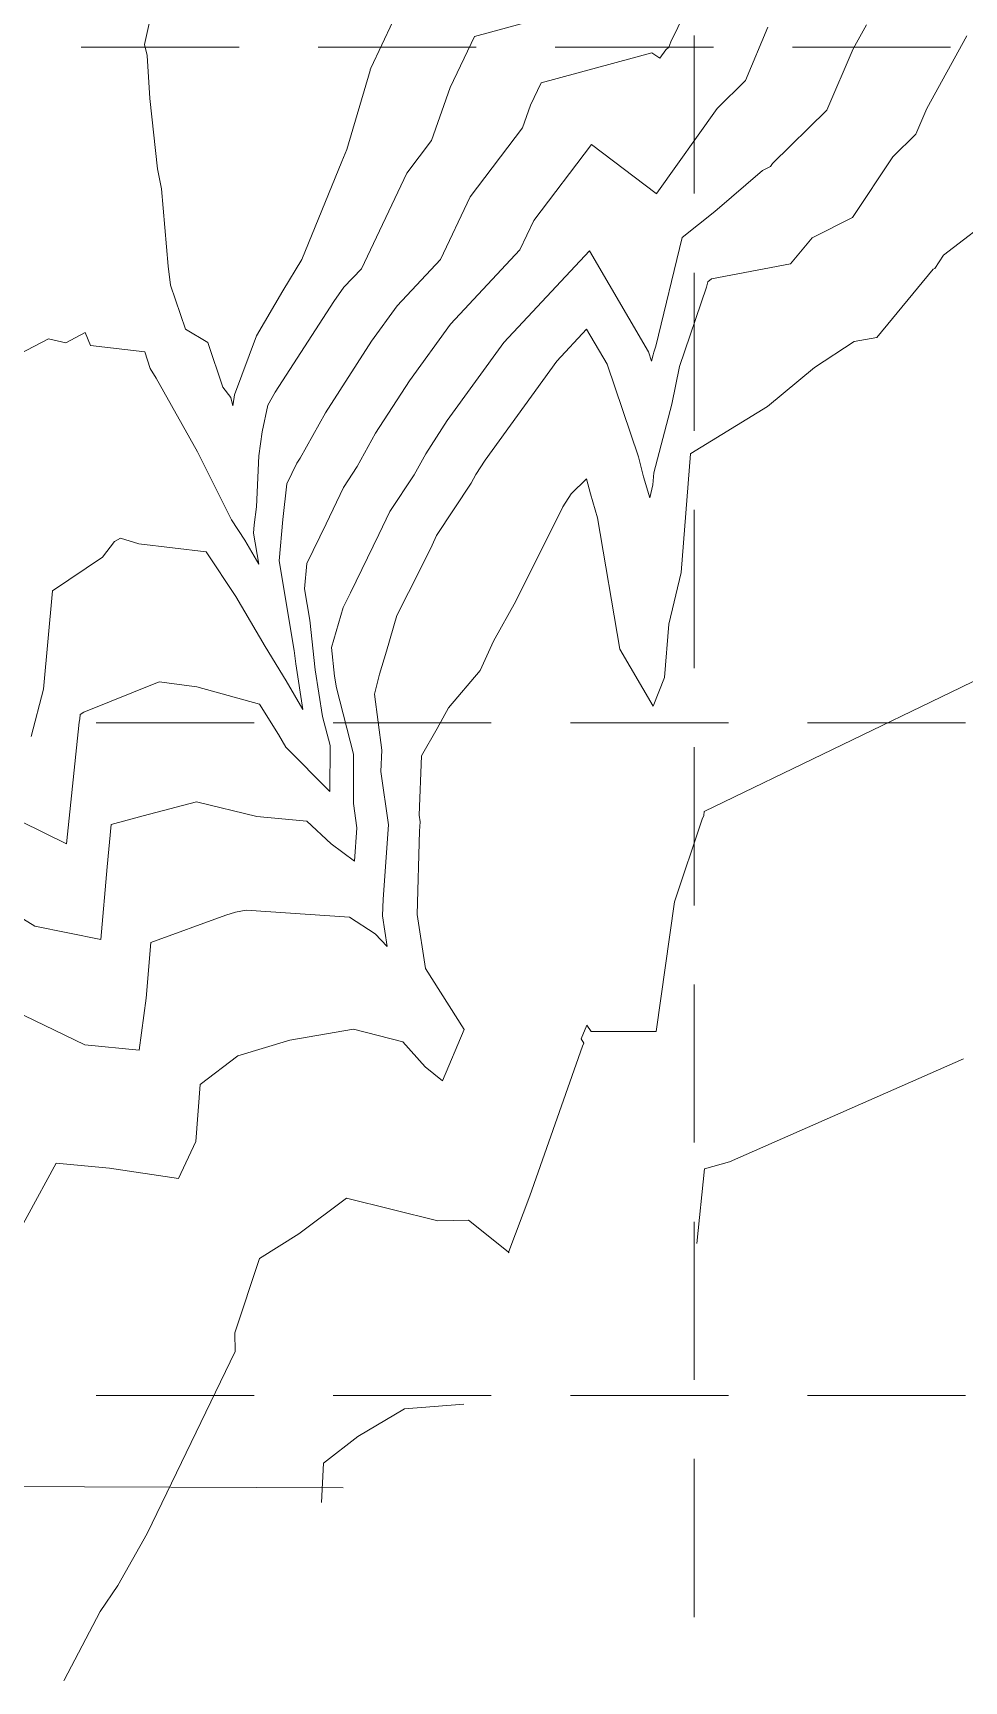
# Model space of a CAD drawing. Extents: x 33353 to 37237, y 80141 to 82571.
# Drawn here: x 36447.2 to 36531.2, y 80542.6 to 80691.1 of the extents above; entities that cross this region are included whole.
import ezdxf

# ---------------------------------------------------------------- set-up
doc = ezdxf.new("R2010")
doc.units = 0
doc.header["$MEASUREMENT"] = 0
doc.linetypes.add('HIDDEN', pattern=[0.375, 0.25, -0.125])
doc.layers.add('GRID', color=254, linetype='HIDDEN')
for name, color, linetype, lineweight in [('TOPOSHD-27', 7, 'Continuous', 0), ('TOPOSHD-5', 7, 'Continuous', 0), ('TOPOSHD-6', 7, 'Continuous', 0)]:
    doc.layers.add(name, color=color, linetype=linetype, lineweight=lineweight)

msp = doc.modelspace()

# ---------------------------------------------------------------- linework, layer by layer
at = {"layer": 'GRID', "linetype": 'HIDDEN', "lineweight": 15, "ltscale": 57}
for p, q in [((36506.81, 82507.72), (36506.81, 80386.52)), ((33416.3, 80689.78), (37173.39, 80689.78)), ((33417.66, 80628.91), (37174.74, 80628.91)), ((33417.66, 80568.31), (37174.74, 80568.31))]:
    msp.add_line(p, q, dxfattribs=at)
at = {"layer": 'TOPOSHD-27', "color": 7, "linetype": 'Continuous', "lineweight": 0}
msp.add_line((36421.17, 80560.22), (36475.17, 80559.99), dxfattribs=at)
at = {"layer": 'TOPOSHD-5', "color": 43, "linetype": 'Continuous', "lineweight": 0}
for p, q in [((36504.73, 80690.26), (36509.5, 80700.22)), ((36503.74, 80688.79), (36504.28, 80689.54)), ((36504.28, 80689.54), (36504.53, 80689.79)), ((36504.53, 80689.79), (36504.73, 80690.26)), ((36493.02, 80686.57), (36503, 80689.28)), ((36503, 80689.28), (36503.74, 80688.79)), ((36492.08, 80684.58), (36493.02, 80686.57)), ((36491.35, 80682.51), (36492.08, 80684.58)), ((36486.63, 80676.3), (36491.35, 80682.51)), ((36483.96, 80670.67), (36486.63, 80676.3)), ((36480.05, 80666.49), (36483.96, 80670.67)), ((36477.74, 80663.3), (36480.05, 80666.49)), ((36473.58, 80656.86), (36477.74, 80663.3)), ((36471.31, 80652.77), (36473.58, 80656.86)), ((36470.11, 80650.44), (36470.99, 80652.3)), ((36470.99, 80652.3), (36471.31, 80652.77)), ((36469.73, 80647.24), (36470.11, 80650.44)), ((36469.4, 80643.5), (36469.73, 80647.24)), ((36453.49, 80643.85), (36454.58, 80645.26)), ((36454.58, 80645.26), (36455.11, 80645.56)), ((36455.11, 80645.56), (36456.76, 80645.05)), ((36456.76, 80645.05), (36462.84, 80644.32)), ((36448.97, 80640.82), (36453.49, 80643.85)), ((36462.84, 80644.32), (36465.5, 80640.31)), ((36470.77, 80635.43), (36469.4, 80643.5)), ((36448.17, 80631.95), (36448.97, 80640.82)), ((36465.5, 80640.31), (36468.14, 80635.8)), ((36468.14, 80635.8), (36470.03, 80632.71)), ((36470.9, 80634.24), (36470.77, 80635.43)), ((36536.32, 80634.75), (36530.85, 80632.1)), ((36471.55, 80630.11), (36470.9, 80634.24)), ((36447.05, 80627.69), (36448.17, 80631.95)), ((36470.03, 80632.71), (36471.55, 80630.11)), ((36530.85, 80632.1), (36507.71, 80620.94)), ((36507.55, 80620.23), (36505.04, 80612.8)), ((36507.68, 80620.56), (36507.55, 80620.23)), ((36507.71, 80620.94), (36507.68, 80620.56)), ((36505.04, 80612.8), (36503.41, 80601.12)), ((36497.16, 80601.68), (36496.65, 80600.43)), ((36496.65, 80600.43), (36496.89, 80600.05)), ((36497.54, 80601.11), (36497.16, 80601.68)), ((36503.41, 80601.12), (36497.54, 80601.11)), ((36496.77, 80599.77), (36492.01, 80586.3)), ((36496.89, 80600.05), (36496.77, 80599.77)), ((36475.49, 80586.09), (36471.19, 80582.87)), ((36483.72, 80584.04), (36475.49, 80586.09)), ((36492.01, 80586.3), (36490.12, 80581.29)), ((36486.49, 80584.12), (36483.72, 80584.04)), ((36490.06, 80581.26), (36486.49, 80584.12)), ((36471.19, 80582.87), (36467.63, 80580.65)), ((36490.11, 80581.16), (36490.06, 80581.26)), ((36490.12, 80581.29), (36490.11, 80581.16)), ((36467.63, 80580.65), (36465.41, 80573.95)), ((36465.41, 80573.95), (36465.44, 80572.27)), ((36465.44, 80572.27), (36457.51, 80555.89)), ((36457.51, 80555.89), (36454.86, 80551.19)), ((36454.86, 80551.19), (36453.27, 80548.85)), ((36453.27, 80548.85), (36450.03, 80542.65)), ((36450.03, 80542.65), (36450.01, 80542.61))]:
    msp.add_line(p, q, dxfattribs=at)
at = {"layer": 'TOPOSHD-6', "color": 5, "linetype": 'Continuous', "lineweight": 0}
for p, q in [((36481, 80694.94), (36477.66, 80687.89)), ((36493.78, 80692.59), (36487.01, 80690.76)), ((36457.27, 80690.03), (36457.69, 80691.91)), ((36457.51, 80689.04), (36457.27, 80690.03)), ((36487.01, 80690.76), (36484.83, 80686.15)), ((36457.76, 80685.16), (36457.51, 80689.04)), ((36477.66, 80687.89), (36477.62, 80687.76)), ((36477.6, 80687.68), (36475.51, 80680.58)), ((36477.61, 80687.72), (36477.6, 80687.68)), ((36477.62, 80687.76), (36477.61, 80687.72)), ((36458.44, 80678.82), (36457.76, 80685.16)), ((36484.83, 80686.15), (36483.13, 80681.38)), ((36475.51, 80680.58), (36475.07, 80679.5)), ((36483.13, 80681.38), (36480.91, 80678.45)), ((36475.07, 80679.5), (36471.45, 80670.67)), ((36458.81, 80677.02), (36458.44, 80678.82)), ((36480.91, 80678.45), (36476.82, 80669.83)), ((36459.4, 80670.07), (36458.81, 80677.02)), ((36459.63, 80668.36), (36459.4, 80670.07)), ((36471.45, 80670.67), (36469.75, 80667.85)), ((36476.82, 80669.83), (36475.25, 80668.16)), ((36460.98, 80664.37), (36459.63, 80668.36)), ((36469.75, 80667.85), (36467.36, 80663.79)), ((36475.25, 80668.16), (36474.33, 80666.88)), ((36474.33, 80666.88), (36469.05, 80658.72)), ((36451.93, 80664.08), (36450.18, 80663.16)), ((36452.39, 80662.91), (36451.93, 80664.08)), ((36462.98, 80663.17), (36460.98, 80664.37)), ((36448.62, 80663.52), (36443.65, 80660.92)), ((36450.18, 80663.16), (36448.62, 80663.52)), ((36457.31, 80662.34), (36452.39, 80662.91)), ((36464.33, 80659.15), (36462.98, 80663.17)), ((36467.36, 80663.79), (36465.39, 80658.47)), ((36457.79, 80660.85), (36457.31, 80662.34)), ((36458.31, 80659.98), (36457.79, 80660.85)), ((36462.06, 80653.34), (36458.31, 80659.98)), ((36465.04, 80658.22), (36464.33, 80659.15)), ((36465.24, 80657.49), (36465.04, 80658.22)), ((36465.35, 80658.27), (36465.24, 80657.49)), ((36465.39, 80658.47), (36465.35, 80658.27)), ((36469.05, 80658.72), (36468.4, 80657.54)), ((36468.4, 80657.54), (36467.89, 80655.12)), ((36467.89, 80655.12), (36467.58, 80652.97)), ((36465.1, 80647.22), (36462.06, 80653.34)), ((36467.58, 80652.97), (36467.37, 80648.39)), ((36467.37, 80648.39), (36467.17, 80646.76)), ((36466.32, 80645.37), (36465.1, 80647.22)), ((36467.17, 80646.76), (36467.11, 80646.01)), ((36467.58, 80643.22), (36466.32, 80645.37)), ((36467.11, 80646.01), (36467.58, 80643.22))]:
    msp.add_line(p, q, dxfattribs=at)
at = {"layer": 'TOPOSHD-6', "color": 43, "linetype": 'Continuous', "lineweight": 0}
for p, q in [((36513.46, 80691.59), (36511.44, 80686.79)), ((36522.35, 80691.79), (36521.17, 80689.64)), ((36527.81, 80684.28), (36531.39, 80690.81)), ((36521.17, 80689.64), (36518.77, 80684.11)), ((36511.44, 80686.79), (36508.91, 80684.27)), ((36508.91, 80684.27), (36503.46, 80676.64)), ((36518.77, 80684.11), (36513.87, 80679.3)), ((36526.8, 80681.95), (36527.81, 80684.28)), ((36524.74, 80679.92), (36526.8, 80681.95)), ((36497.56, 80681.02), (36492.36, 80674.16)), ((36503.4, 80676.61), (36497.56, 80681.02)), ((36513.69, 80679.03), (36512.99, 80678.68)), ((36513.87, 80679.3), (36513.69, 80679.03)), ((36521.11, 80674.44), (36524.74, 80679.92)), ((36512.99, 80678.68), (36508.69, 80674.98)), ((36538.07, 80677.78), (36529.31, 80671.04)), ((36503.42, 80676.58), (36503.4, 80676.61)), ((36503.43, 80676.62), (36503.42, 80676.58)), ((36503.44, 80676.63), (36503.43, 80676.62)), ((36503.46, 80676.64), (36503.44, 80676.63)), ((36508.69, 80674.98), (36505.74, 80672.64)), ((36492.36, 80674.16), (36491.1, 80671.52)), ((36517.45, 80672.61), (36521.11, 80674.44)), ((36491.1, 80671.52), (36484.85, 80664.83)), ((36505.74, 80672.64), (36503.37, 80662.85)), ((36515.51, 80670.27), (36517.45, 80672.61)), ((36497.38, 80671.43), (36489.65, 80663.17)), ((36502.71, 80662.33), (36497.38, 80671.43)), ((36508.37, 80668.91), (36515.51, 80670.27)), ((36529.31, 80671.04), (36528.52, 80669.86)), ((36507.93, 80668.16), (36508.05, 80668.66)), ((36508.05, 80668.66), (36508.37, 80668.91)), ((36528.38, 80669.79), (36523.3, 80663.64)), ((36528.52, 80669.86), (36528.38, 80669.79)), ((36505.51, 80661.02), (36507.93, 80668.16)), ((36484.85, 80664.83), (36481.15, 80659.73)), ((36494.44, 80661.51), (36497.13, 80664.38)), ((36497.13, 80664.38), (36498.99, 80661.22)), ((36489.65, 80663.17), (36484.56, 80656.15)), ((36503.37, 80662.85), (36503.19, 80662.32)), ((36521.26, 80663.26), (36517.68, 80660.92)), ((36523.3, 80663.64), (36521.26, 80663.26)), ((36487.97, 80652.57), (36494.44, 80661.51)), ((36498.99, 80661.22), (36501.79, 80652.88)), ((36502.99, 80661.5), (36502.71, 80662.33)), ((36503.14, 80662.07), (36502.99, 80661.5)), ((36503.19, 80662.32), (36503.14, 80662.07)), ((36481.15, 80659.73), (36478.1, 80655.01)), ((36504.82, 80657.63), (36505.51, 80661.02)), ((36517.68, 80660.92), (36513.42, 80657.41)), ((36503.18, 80651.44), (36504.82, 80657.63)), ((36513.42, 80657.41), (36506.53, 80653.19)), ((36484.56, 80656.15), (36482.63, 80653.16)), ((36478.1, 80655.01), (36476.44, 80652.01)), ((36482.63, 80653.16), (36481.57, 80651.25)), ((36487.15, 80651.3), (36487.97, 80652.57)), ((36501.79, 80652.88), (36502.26, 80651.07)), ((36506.5, 80653.14), (36505.64, 80642.45)), ((36506.53, 80653.19), (36506.5, 80653.14)), ((36476.44, 80652.01), (36475.2, 80650.13)), ((36481.57, 80651.25), (36479.4, 80647.97)), ((36486.71, 80650.5), (36487.15, 80651.3)), ((36497.11, 80650.91), (36495.72, 80649.54)), ((36497.47, 80649.54), (36497.11, 80650.91)), ((36502.26, 80651.07), (36502.82, 80649.19)), ((36503.09, 80650.35), (36503.18, 80651.44)), ((36475.2, 80650.13), (36473.64, 80646.85)), ((36483.6, 80645.8), (36486.71, 80650.5)), ((36495.72, 80649.54), (36494.99, 80648.37)), ((36498.11, 80647.39), (36497.47, 80649.54)), ((36502.82, 80649.19), (36503.09, 80650.35)), ((36479.4, 80647.97), (36478.41, 80645.89)), ((36494.99, 80648.37), (36490.74, 80639.89)), ((36473.64, 80646.85), (36471.9, 80643.28)), ((36500.13, 80635.56), (36498.11, 80647.39)), ((36478.41, 80645.89), (36475.84, 80640.63)), ((36482.11, 80642.72), (36483.19, 80644.93)), ((36483.19, 80644.93), (36483.6, 80645.8)), ((36471.9, 80643.28), (36471.7, 80640.99)), ((36480.01, 80638.6), (36482.11, 80642.72)), ((36505.64, 80642.45), (36504.55, 80637.8)), ((36471.7, 80640.99), (36472.17, 80638.18)), ((36475.84, 80640.63), (36475.18, 80639.32)), ((36475.18, 80639.32), (36474.13, 80635.69)), ((36490.74, 80639.89), (36488.73, 80636.27)), ((36472.17, 80638.18), (36472.65, 80633.68)), ((36479.09, 80635.38), (36480.01, 80638.6)), ((36504.55, 80637.8), (36504.15, 80633.01)), ((36488.73, 80636.27), (36487.53, 80633.63)), ((36474.13, 80635.69), (36474.41, 80633.11)), ((36478.45, 80633.3), (36479.09, 80635.38)), ((36503.13, 80630.41), (36500.13, 80635.56)), ((36472.65, 80633.68), (36473.31, 80629.49)), ((36474.41, 80633.11), (36474.57, 80632.08)), ((36478, 80631.51), (36478.45, 80633.3)), ((36487.53, 80633.63), (36484.68, 80630.27)), ((36504.15, 80633.01), (36503.13, 80630.41)), ((36458.6, 80632.61), (36451.8, 80629.89)), ((36461.99, 80632.17), (36458.6, 80632.61)), ((36467.65, 80630.61), (36461.99, 80632.17)), ((36474.57, 80632.08), (36476.12, 80626.1)), ((36478.67, 80626.44), (36478, 80631.51)), ((36469.35, 80627.85), (36467.65, 80630.61)), ((36484.68, 80630.27), (36483.66, 80628.42)), ((36451.37, 80628.99), (36450.23, 80618)), ((36451.45, 80629.29), (36451.37, 80628.99)), ((36451.48, 80629.68), (36451.45, 80629.29)), ((36451.8, 80629.89), (36451.48, 80629.68)), ((36473.31, 80629.49), (36474, 80626.86)), ((36470.01, 80626.72), (36469.35, 80627.85)), ((36483.66, 80628.42), (36482.25, 80625.95)), ((36473.98, 80622.74), (36470.01, 80626.72)), ((36474, 80626.86), (36473.98, 80622.74)), ((36476.12, 80626.1), (36476.11, 80621.64)), ((36478.59, 80624.52), (36478.67, 80626.44)), ((36482.25, 80625.95), (36482.04, 80620.61)), ((36479.27, 80619.74), (36478.59, 80624.52)), ((36450.23, 80618), (36442.14, 80622.01)), ((36461.97, 80621.81), (36457.16, 80620.55)), ((36467.39, 80620.48), (36461.97, 80621.81)), ((36476.11, 80621.64), (36476.42, 80619.47)), ((36454.28, 80619.75), (36453.9, 80615.94)), ((36457.16, 80620.55), (36454.28, 80619.75)), ((36471.9, 80620.07), (36467.39, 80620.48)), ((36474.1, 80618.01), (36471.9, 80620.07)), ((36478.78, 80613.04), (36479.27, 80619.74)), ((36482.04, 80620.61), (36482.12, 80620.01)), ((36482.12, 80620.01), (36482.06, 80619.17)), ((36476.42, 80619.47), (36476.2, 80616.46)), ((36482.06, 80619.17), (36481.86, 80611.65)), ((36476.2, 80616.46), (36474.1, 80618.01)), ((36453.9, 80615.94), (36453.32, 80609.38)), ((36447.38, 80610.6), (36444.31, 80612.49)), ((36478.74, 80611.53), (36478.78, 80613.04)), ((36457.83, 80609.13), (36464.61, 80611.59)), ((36464.61, 80611.59), (36465.48, 80611.85)), ((36465.48, 80611.85), (36466.44, 80612.03)), ((36466.44, 80612.03), (36475.76, 80611.42)), ((36475.76, 80611.42), (36478.08, 80609.92)), ((36479.16, 80608.76), (36478.74, 80611.53)), ((36481.86, 80611.65), (36482.59, 80606.78)), ((36453.32, 80609.38), (36447.38, 80610.6)), ((36478.08, 80609.92), (36479.16, 80608.76)), ((36457.42, 80604.11), (36457.83, 80609.13)), ((36482.59, 80606.78), (36486.09, 80601.29)), ((36444.61, 80603.41), (36451.88, 80599.91)), ((36456.8, 80599.43), (36457.42, 80604.11)), ((36470.38, 80600.32), (36465.68, 80598.9)), ((36476.12, 80601.33), (36470.38, 80600.32)), ((36480.57, 80600.18), (36476.12, 80601.33)), ((36486.09, 80601.29), (36484.14, 80596.67)), ((36451.88, 80599.91), (36456.8, 80599.43)), ((36465.68, 80598.9), (36462.3, 80596.34)), ((36482.58, 80597.91), (36480.57, 80600.18)), ((36484.14, 80596.67), (36482.58, 80597.91)), ((36531.1, 80598.63), (36510, 80589.37)), ((36462.3, 80596.34), (36461.91, 80591.19)), ((36461.91, 80591.19), (36460.34, 80587.85)), ((36449.31, 80589.25), (36442.14, 80576.11)), ((36454.13, 80588.78), (36449.31, 80589.25)), ((36460.34, 80587.85), (36454.13, 80588.78)), ((36507.75, 80588.73), (36507.05, 80582.01)), ((36510, 80589.37), (36507.75, 80588.73)), ((36480.71, 80567.1), (36476.51, 80564.62)), ((36486.06, 80567.52), (36480.71, 80567.1)), ((36476.51, 80564.62), (36473.42, 80562.2)), ((36473.42, 80562.2), (36473.24, 80558.66))]:
    msp.add_line(p, q, dxfattribs=at)

doc.saveas('drawing.dxf')
